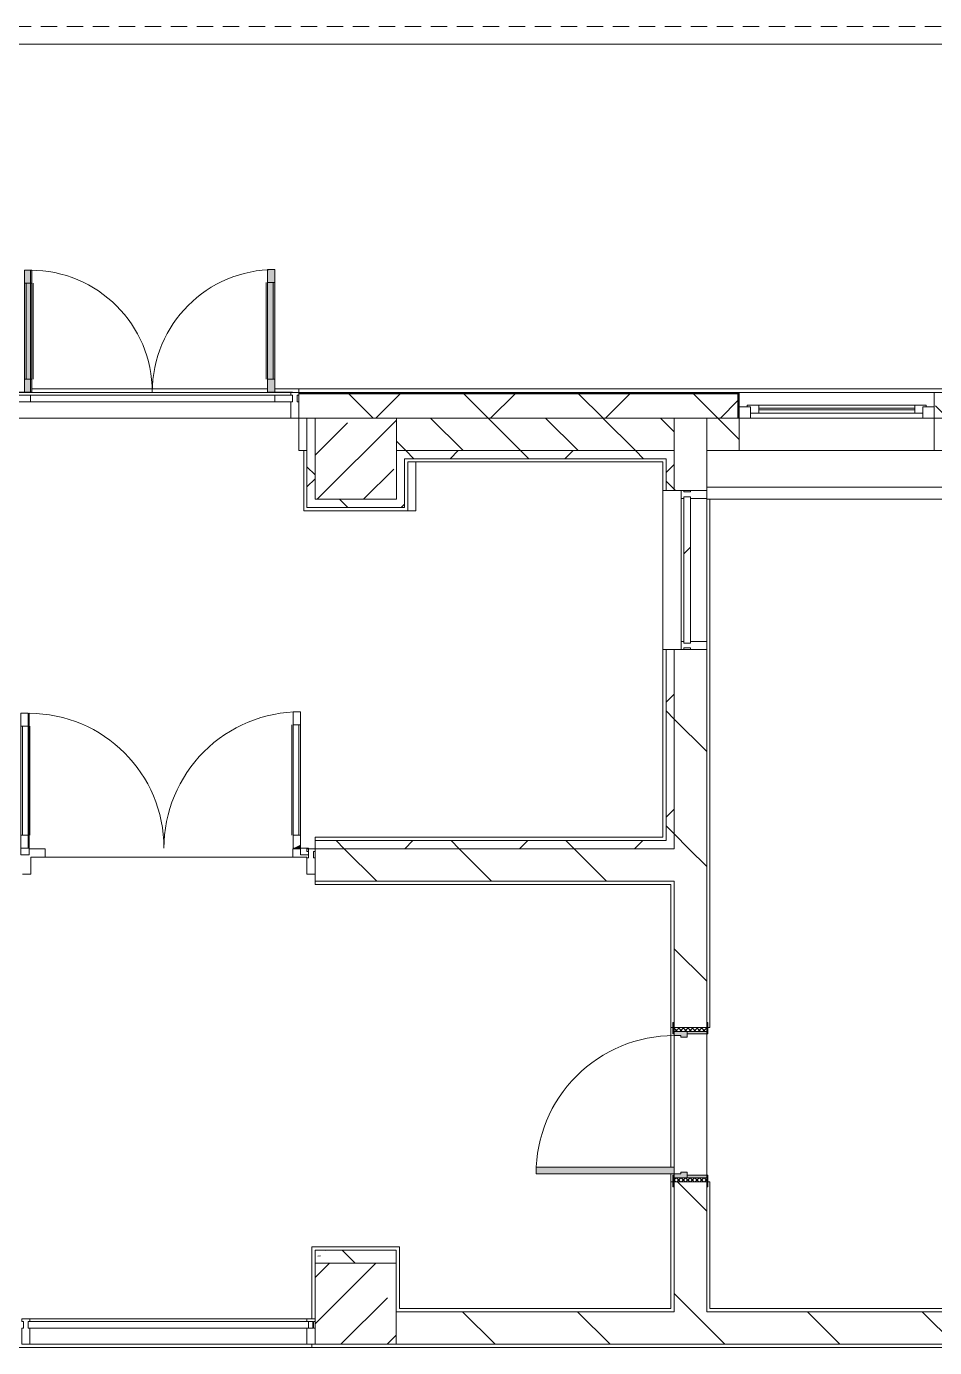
# Model space of a CAD drawing. Header units: millimetres. Extents: x -3724 to 231642, y -8553 to 29017.
# Drawn here: x 193528 to 199117, y 13380 to 21510 of the extents above; entities that cross this region are included whole.
import ezdxf

# ---------------------------------------------------------------- set-up
doc = ezdxf.new("R2010")
doc.units = ezdxf.units.MM
doc.linetypes.add('200_ШТРИХ__ш1_п0_6_', pattern=[160, 100, -60])
for name, color, linetype, lineweight, true_color in [('A-DETL-GENF-5', 7, 'Continuous', 5, 0xaaaaaa), ('A-DETL-GENF-6', 7, 'Continuous', 5, 0xe2e2e2), ('A-DOOR-2', 7, 'Continuous', 5, 0xaaaaaa), ('A-DOOR-3', 7, 'Continuous', 5, 0xe2e2e2), ('A-DOOR-FRAM-3', 7, 'Continuous', 5, 0xe2e2e2), ('A-DOOR-FRAM-4', 7, 'Continuous', 5, 0xaaaaaa), ('A-FLOR-1', 7, 'Continuous', 5, 0xaaaaaa), ('I-WALL-5', 7, 'Continuous', 5, 0x787878)]:
    doc.layers.add(name, color=color, linetype=linetype, lineweight=lineweight, true_color=true_color)
for name, color, linetype, lineweight in [('A-DETL-MBND-1', 7, '200_ШТРИХ__ш1_п0_6_', 9), ('A-GLAZ-2', 7, 'Continuous', 5), ('A-GLAZ-CURT-2', 7, 'Continuous', 5), ('A-GLAZ-CWMG-2', 7, 'Continuous', 5), ('A-WALL', 7, 'Continuous', 9), ('A-WALL-3', 7, 'Continuous', 5), ('I-WALL-3', 7, 'Continuous', 5), ('S-COLS-2', 7, 'Continuous', 5)]:
    doc.layers.add(name, color=color, linetype=linetype, lineweight=lineweight)
pattern_1 = [(135, (79704.3, 0), (-353.5534, -353.5534), [])]
pattern_2 = [(135, (79704.28, 0), (-176.7767, -176.7767), [])]
pattern_3 = [(45, (79704.3, 0), (-353.5534, 353.5534), []), (135, (79704.3, 0), (-353.5534, -353.5534), [])]

# ---------------------------------------------------------------- blocks, each defined once
blk = doc.blocks.new('110_Дверь_СКБ_1Ст_Внутренняя1 - Д-14_п_ 950x2100h_охрана-33310230-1_3_1_птичка')
at = {"layer": 'A-DOOR-2'}
h = blk.add_hatch(dxfattribs=at)
h.set_pattern_fill('FP_61', color=256, style=0, pattern_type=2)
h.set_pattern_definition([(135, (1826.41, 164.685), (-14.14214, -14.14214), []), (225, (1826.41, 164.685), (14.14214, -14.14214), [])])
h.paths.add_polyline_path([(462.5, -100), (487.5, -100), (487.5, 100), (462.5, 100), (462.5, -75.3)])
at = {"layer": 'A-DOOR-3'}
h = blk.add_hatch(color=256, dxfattribs=at)
h.paths.add_polyline_path([(-437.5, 20), (-402.5, 20), (-402.5, 60), (-412.5, 60), (-412.5, 100), (-437.5, 100)])
h.paths.add_polyline_path([(427.5, 44), (427.5, 20), (462.5, 20), (462.5, 100), (437.5, 100), (437.5, 60), (427.5, 60)])
at = {"layer": 'A-DOOR-FRAM-3'}
for points in [[(-412.5, 120), (-412.5, 100), (-372.5, 100), (-372.5, 950), (-412.5, 950)], [(-492.5, 100), (-422.5, 100), (-422.5, 108), (-492.5, 108)], [(447.5, 108), (447.5, 100), (517.5, 100), (517.5, 108), (451.5, 108)], [(-437.5, -100), (-422.5, -100), (-422.5, 20), (-437.5, 20)], [(447.5, -100), (462.5, -100), (462.5, 20), (447.5, 20)], [(-492.5, -100), (-492.5, -108), (-422.5, -108), (-422.5, -100), (-462.5, -100)], [(447.5, -100), (447.5, -108), (517.5, -108), (517.5, -100), (449.1, -100)]]:
    blk.add_hatch(color=256, dxfattribs=at).paths.add_polyline_path(points)
at = {"layer": 'A-DOOR-FRAM-4'}
h = blk.add_hatch(dxfattribs=at)
h.set_pattern_fill('FP_62', color=256, style=0, pattern_type=2)
h.set_pattern_definition([(45, (-296.384, 164.685), (-14.1421, 14.1421), []), (135, (-296.384, 164.685), (-14.1421, -14.1421), [])])
h.paths.add_polyline_path([(-462.5, -100), (-437.5, -100), (-437.5, 100), (-462.5, 100)])
at = {"layer": 'A-DOOR-2'}
for p, q in [((-412.5, 950), (-412.5, 100)), ((-372.5, 950), (-412.5, 950)), ((-372.5, 100), (-372.5, 950)), ((-412.5, 100), (-372.5, 100))]:
    blk.add_line(p, q, dxfattribs=at)
blk.add_arc((-412.5, 100), 850, 360, 90, dxfattribs=at)
at = {"layer": 'A-DOOR-FRAM-4'}
for p, q in [((-422.5, 108), (-492.5, 108)), ((-492.5, 108), (-492.5, 100)), ((-492.5, 100), (-422.5, 100)), ((-437.5, 100), (-462.5, 100)), ((-462.5, 100), (-462.5, -100)), ((-412.5, 100), (-437.5, 100)), ((-437.5, 100), (-437.5, 20)), ((-437.5, -100), (-437.5, 100)), ((-422.5, 100), (-437.5, 100)), ((-437.5, 100), (-437.5, 99)), ((-437.5, 99), (-422.5, 99)), ((-422.5, 100), (-422.5, 108)), ((-422.5, 99), (-422.5, 100)), ((-412.5, 60), (-412.5, 100)), ((437.5, 100), (437.5, 60)), ((462.5, 100), (437.5, 100)), ((517.5, 108), (447.5, 108)), ((447.5, 108), (447.5, 100)), ((462.5, 100), (447.5, 100)), ((447.5, 100), (447.5, 99)), ((447.5, 100), (517.5, 100)), ((447.5, 99), (462.5, 99)), ((462.5, 20), (462.5, 100)), ((487.5, 100), (462.5, 100)), ((462.5, 100), (462.5, -100)), ((462.5, 99), (462.5, 100)), ((487.5, -100), (487.5, 100)), ((517.5, 100), (517.5, 108)), ((-437.5, 20), (-402.5, 20)), ((-422.5, 20), (-437.5, 20)), ((-437.5, 20), (-437.5, -100)), ((-422.5, -100), (-422.5, 20)), ((-402.5, 60), (-412.5, 60)), ((-402.5, 20), (-402.5, 60)), ((437.5, 60), (427.5, 60)), ((427.5, 60), (427.5, 20)), ((427.5, 20), (462.5, 20)), ((462.5, 20), (447.5, 20)), ((447.5, 20), (447.5, -100)), ((462.5, -100), (462.5, 20)), ((-422.5, -100), (-492.5, -100)), ((-492.5, -100), (-492.5, -108)), ((-492.5, -108), (-422.5, -108)), ((-462.5, -100), (-437.5, -100)), ((-437.5, -100), (-422.5, -100)), ((-422.5, -108), (-422.5, -100)), ((447.5, -100), (462.5, -100)), ((517.5, -100), (447.5, -100)), ((447.5, -100), (447.5, -108)), ((447.5, -108), (517.5, -108)), ((462.5, -100), (487.5, -100)), ((517.5, -108), (517.5, -100))]:
    blk.add_line(p, q, dxfattribs=at)
blk = doc.blocks.new('Прямоугольный импост - Импост структурный с накладкой - 160мм-22852563-1_3_1_птичка')
at = {"layer": 'A-GLAZ-CWMG-2'}
for p, q in [((-50, 40), (-50, 140)), ((-50, 140), (0, 140)), ((0, 140), (0, 40)), ((-50, -17), (-50, 0)), ((-10, 40), (-10, 0)), ((0, 40), (-10, 40)), ((-10, 0), (0, 0)), ((0, 0), (0, -17)), ((0, -17), (-50, -17))]:
    blk.add_line(p, q, dxfattribs=at)
blk = doc.blocks.new('Дверь_Витражная_СКБ_2Ст - ВН-5-31911725-1_3_1_птичка')
at = {"layer": 'A-DETL-GENF-6'}
for points in [[(-788, 20), (-743, 20), (-743, 770), (-788, 770), (-788, 40)], [(752, 20), (752, 774), (707, 774), (707, 20)]]:
    blk.add_hatch(color=256, dxfattribs=at).paths.add_polyline_path(points)
at = {"layer": 'A-DETL-GENF-5'}
for p, q in [((-788, 770), (-743, 770)), ((-788, 770), (-788, 20)), ((-743, 770), (-788, 770)), ((-788, 770), (-788, 20)), ((-743, 770), (-743, 20)), ((-743, 20), (-743, 770)), ((752, 774), (707, 774)), ((707, 774), (707, 20)), ((752, 774), (707, 774)), ((707, 774), (707, 20)), ((752, 774), (752, 20)), ((752, 20), (752, 774)), ((-788, 690), (-743, 690)), ((-778, 690), (-778, 100)), ((-734, 690), (-734, 100)), ((698, 694), (698, 100)), ((752, 694), (707, 694)), ((742, 694), (742, 100)), ((-788, 100), (-743, 100)), ((752, 100), (707, 100)), ((-752, 20), (-860, 20)), ((-752, 20), (-860, 20)), ((-743, 20), (-788, 20)), ((-788, 20), (-743, 20)), ((707, 20), (752, 20)), ((707, 20), (752, 20)), ((752, 20), (860, 20)), ((860, 20), (752, 20))]:
    blk.add_line(p, q, dxfattribs=at)
at = {"layer": 'A-DOOR-2'}
for p, q in [((-752, 770), (-752, 20)), ((752, 774), (752, 20)), ((-752, 0), (-860, 0)), ((-860, 0), (-860, -40)), ((-752, -40), (-752, 0)), ((860, 0), (752, 0)), ((752, 0), (752, -40)), ((860, -40), (860, 0)), ((-860, -40), (-752, -40)), ((752, -40), (860, -40))]:
    blk.add_line(p, q, dxfattribs=at)
for centre, radius, start, end in [((-752, 20), 750, 360, 90), ((752, 20), 754, 90, 180)]:
    blk.add_arc(centre, radius, start, end, dxfattribs=at)
blk = doc.blocks.new('Прямоугольный импост - Импост структурный с накладкой - 160мм-24260934-1_3_1_птичка')
at = {"layer": 'A-GLAZ-CWMG-2'}
for p, q in [((115450.4, 19257), (113750.4, 19257)), ((115352.4, 19240), (113848.4, 19240)), ((115352.4, 19200), (113848.4, 19200)), ((115450.4, 19100), (113750.4, 19100))]:
    blk.add_line(p, q, dxfattribs=at)
blk = doc.blocks.new('Дверь_Витражная_остекление_ - ВВ-14 остекление-32472302-1_3_1_птичка')
at = {"layer": 'A-DETL-GENF-6'}
blk.add_hatch(color=256, dxfattribs=at).paths.add_polyline_path([(-792.9, -20), (-835, -20), (-835, -41.3), (-798.3, -22.7)])
at = {"layer": 'A-DETL-GENF-5'}
for p, q in [((-790, -20), (-835, -20)), ((-835, -860), (-835, -20)), ((-790, -20), (-835, -20)), ((-835, -20), (-835, -860)), ((-790, -860), (-790, -20)), ((-790, -860), (-790, -20)), ((840, -850), (840, -20)), ((840, -20), (840, -850)), ((885, -850), (885, -20)), ((885, -850), (885, -20)), ((-835, -100), (-790, -100)), ((-825, -780), (-825, -100)), ((-781, -780), (-781, -100)), ((831, -770), (831, -100)), ((885, -100), (840, -100)), ((875, -770), (875, -100)), ((-835, -780), (-790, -780)), ((885, -770), (840, -770)), ((-835, -860), (-790, -860)), ((-835, -860), (-790, -860)), ((885, -850), (840, -850)), ((840, -850), (885, -850))]:
    blk.add_line(p, q, dxfattribs=at)
at = {"layer": 'A-DOOR-2'}
for p, q in [((-885, 20), (-835, 20)), ((-885, -20), (-885, 20)), ((-835, 20), (-835, -20)), ((835, 20), (885, 20)), ((835, -20), (835, 20)), ((885, 20), (885, -20)), ((-835, -20), (-885, -20)), ((-835, -860), (-835, -20)), ((835, -850), (835, -20)), ((885, -20), (835, -20))]:
    blk.add_line(p, q, dxfattribs=at)
for centre, radius, start, end in [((-835, -20), 840, 270, 0), ((835, -20), 830, 180, 270)]:
    blk.add_arc(centre, radius, start, end, dxfattribs=at)
blk = doc.blocks.new('Прямоугольный импост - Импост структурный с накладкой - 160мм Темный-V210-1_3_1_птичка')
at = {"layer": 'A-GLAZ-CWMG-2'}
for p, q in [((-25, 0), (-25, 17)), ((-25, 17), (25, 17)), ((-15, 0), (-25, 0)), ((-15, -40), (-15, 0)), ((25, 0), (15, 0)), ((15, 0), (15, -40)), ((25, 17), (25, 0)), ((-25, -140), (-25, -40)), ((-25, -40), (-15, -40)), ((15, -40), (25, -40)), ((25, -40), (25, -140)), ((25, -140), (-25, -140))]:
    blk.add_line(p, q, dxfattribs=at)
blk = doc.blocks.new('Системная панель - Стекло - 40мм-24262626-1_3_1_птичка')
at = {"layer": 'A-GLAZ-CURT-2'}
h = blk.add_hatch(dxfattribs=at)
h.set_pattern_fill('FP_172', color=256, style=0, pattern_type=2)
h.set_pattern_definition([(135, (17665, -118370), (-1414.214, -1414.214), [1000, -3000]), (135, (18165, -119370), (-1414.214, -1414.214), [3000, -1000]), (135, (18665, -117370), (-1414.214, -1414.214), [1000, -3000])])
h.paths.add_polyline_path([(450, 0), (450, 40), (-450, 40), (-450, 0), (-275, 0)])
for p, q in [((450, 40), (-450, 40)), ((-450, 40), (-450, 0)), ((-450, 0), (450, 0)), ((450, 0), (450, 40))]:
    blk.add_line(p, q, dxfattribs=at)
blk = doc.blocks.new('Прямоугольный импост - Импост структурный с накладкой - 160мм-20958586-1_3_1_птичка')
at = {"layer": 'A-GLAZ-CWMG-2'}
for p, q in [((117853, 17725), (117853, 18605)), ((118010, 17725), (118010, 18605))]:
    blk.add_line(p, q, dxfattribs=at)
blk = doc.blocks.new('Прямоугольный импост - Импост структурный с накладкой - 160мм-24262627-1_3_1_птичка')
at = {"layer": 'A-GLAZ-CWMG-2'}
for p, q in [((-50, 0), (-50, 17)), ((-50, 17), (0, 17)), ((-40, 0), (-50, 0)), ((-40, -40), (-40, 0)), ((0, 0), (-10, 0)), ((-10, 0), (-10, -40)), ((0, 17), (0, 0)), ((-50, -140), (-50, -40)), ((-50, -40), (-40, -40)), ((-10, -40), (0, -40)), ((0, -40), (0, -140)), ((0, -140), (-50, -140))]:
    blk.add_line(p, q, dxfattribs=at)
blk = doc.blocks.new('Прямоугольный импост - Импост структурный с накладкой - 160мм-24262628-1_3_1_птичка')
at = {"layer": 'A-GLAZ-CWMG-2'}
for p, q in [((0, 17), (-50, 17)), ((-50, 17), (-50, 0)), ((-50, 0), (-40, 0)), ((-40, 0), (-40, -40)), ((-10, -40), (-10, 0)), ((-10, 0), (0, 0)), ((0, 0), (0, 17)), ((-40, -40), (-50, -40)), ((-50, -40), (-50, -140)), ((0, -40), (-10, -40)), ((0, -140), (0, -40)), ((-50, -140), (0, -140))]:
    blk.add_line(p, q, dxfattribs=at)
blk = doc.blocks.new('120_Окно_СКБ_1Ст - 120_Окно_СКБ_1Ст_1200х2500_h_ с форточкой-22889524-1_3_1_птичка')
at = {"layer": 'A-GLAZ-2'}
for p, q in [((-600, 5), (-600, 75)), ((-600, 75), (-530, 75)), ((600, 75), (-600, 75)), ((-530, 5), (-600, 5)), ((-600, 5), (-550, 5)), ((-530, 5), (-550, 5)), ((-550, 5), (-550, -5)), ((-530, 75), (-530, 5)), ((530, 45), (-530, 45)), ((-530, 45), (-530, 5)), ((-480, -5), (-480, 45)), ((-480, 25), (480, 25)), ((480, 15), (-480, 15)), ((480, -5), (480, 45)), ((530, 5), (530, 75)), ((530, 75), (600, 75)), ((530, 5), (530, 45)), ((600, 5), (530, 5)), ((550, 5), (530, 5)), ((550, 5), (600, 5)), ((550, -5), (550, 5)), ((600, 75), (600, 5)), ((-550, -5), (550, -5)), ((550, -5), (-550, -5))]:
    blk.add_line(p, q, dxfattribs=at)
blk = doc.blocks.new('Системная панель - Стекло - 40мм-32354598-1_3_1_птичка')
at = {"layer": 'A-GLAZ-CURT-2'}
for p, q in [((875, 40), (-875, 40)), ((-875, 40), (-875, 0)), ((-875, 0), (875, 0)), ((875, 0), (875, 40))]:
    blk.add_line(p, q, dxfattribs=at)
blk = doc.blocks.new('Прямоугольный импост - Импост структурный с накладкой - 160мм Темный-32355000-1_3_1_птичка')
at = {"layer": 'A-GLAZ-CWMG-2'}
for p, q in [((113845.4, 13557), (115550, 13557)), ((113845.4, 13400), (115550, 13400))]:
    blk.add_line(p, q, dxfattribs=at)
blk = doc.blocks.new('Прямоугольный импост - Импост структурный с накладкой - 160мм Темный-V208-1_3_1_птичка')
at = {"layer": 'A-GLAZ-CWMG-2'}
for p, q in [((-25, 0), (-25, 17)), ((-25, 17), (25, 17)), ((-15, 0), (-25, 0)), ((-15, -40), (-15, 0)), ((25, 0), (15, 0)), ((15, 0), (15, -40)), ((25, 17), (25, 0)), ((-25, -140), (-25, -40)), ((-25, -40), (-15, -40)), ((15, -40), (25, -40)), ((25, -40), (25, -140)), ((25, -140), (-25, -140))]:
    blk.add_line(p, q, dxfattribs=at)
blk = doc.blocks.new('BSC_Колонна _Прямоугольная - 500х500-V235-1_3_1_птичка')
at = {"layer": 'S-COLS-2'}
h = blk.add_hatch(dxfattribs=at)
h.set_pattern_fill('FP_193', color=256, style=0, pattern_type=2)
h.set_pattern_definition([(45, (-115850.45, -18850), (-285.1231, 285.1231), []), (45, (-115565.32, -18850), (-285.1231, 285.1231), [504.031, -100.806, 16.764, -84.042])])
h.paths.add_polyline_path([(250, -250), (250, 250), (-250, 250), (-250, -250), (147.7, -250)])
for p, q in [((250, 250), (-250, 250)), ((-250, 250), (-250, -250)), ((250, -250), (250, 250)), ((-250, -250), (250, -250))]:
    blk.add_line(p, q, dxfattribs=at)
blk = doc.blocks.new('Прямоугольный импост - Импост структурный с накладкой - 160мм Темный-31239248-1_3_1_птичка')
at = {"layer": 'A-GLAZ-CWMG-2'}
for p, q in [((0, 17), (-50, 17)), ((-50, 17), (-50, 0)), ((-50, 0), (-40, 0)), ((-40, 0), (-40, -40)), ((-10, -40), (-10, 0)), ((-10, 0), (0, 0)), ((0, 0), (0, 17)), ((-40, -40), (-50, -40)), ((-50, -40), (-50, -140)), ((0, -40), (-10, -40)), ((0, -140), (0, -40)), ((-50, -140), (0, -140))]:
    blk.add_line(p, q, dxfattribs=at)
blk = doc.blocks.new('Прямоугольный импост - Импост структурный с накладкой - 160мм Темный-V266-1_3_1_птичка')
at = {"layer": 'A-GLAZ-CWMG-2'}
for p, q in [((0, 17), (-50, 17)), ((-50, 17), (-50, 0)), ((-50, 0), (-40, 0)), ((-40, 0), (-40, -40)), ((-10, -40), (-10, 0)), ((-10, 0), (0, 0)), ((0, 0), (0, 17)), ((-40, -40), (-50, -40)), ((-50, -40), (-50, -140)), ((0, -40), (-10, -40)), ((0, -140), (0, -40)), ((-50, -140), (0, -140))]:
    blk.add_line(p, q, dxfattribs=at)
blk = doc.blocks.new('Зашивка приборов отопления2 - Зашивка приборов отопления-33269377-1_3_1_птичка')
at = {"layer": 'A-WALL-3'}
for p, q in [((119410, 18900), (118210, 18900)), ((120680.1, 18675), (120680.1, 18900)), ((118010, 18675), (120680.1, 18675)), ((120680.1, 18675), (118010, 18675)), ((120680.1, 18600), (120680.1, 18675)), ((118010, 18600), (120680.1, 18600))]:
    blk.add_line(p, q, dxfattribs=at)

msp = doc.modelspace()

# ---------------------------------------------------------------- hatches: boundary and pattern name
at = {"layer": 'A-WALL-3'}
h = msp.add_hatch(dxfattribs=at)
h.set_pattern_fill('FP_137', color=256, style=0, pattern_type=2)
h.set_pattern_definition(pattern_3)
h.paths.add_polyline_path([(192613.1, 19100), (192594.7, 19125), (192604.7, 19100)])
h.paths.add_polyline_path([(192524.7, 19100), (192504.7, 19218.2), (192510.1, 19100)])
h.paths.add_polyline_path([(195804.7, 19100), (197906.3, 19100), (197906.3, 19250), (195204.7, 19250), (195204.7, 19100), (195804.3, 19100)])
h.paths.add_polyline_path([(200556.3, 19100), (200564.3, 19100), (200561.3, 19250), (199122.3, 19250), (199122.3, 19100), (200422, 19100)])
h.paths.add_polyline_path([(192560.6, 19158.9), (192561.8, 19170.9), (192554.7, 19180.7), (192554.7, 19250), (192504.6, 19250), (192510.1, 19228.8), (192556, 19165.3)])
h = msp.add_hatch(dxfattribs=at)
h.set_pattern_fill('FP_119', color=256, style=0, pattern_type=2)
h.set_pattern_definition(pattern_2)
h.paths.add_polyline_path([(190814.3, 18900), (192454.7, 18900), (192454.7, 19100), (190754.3, 19100), (190754.3, 18900), (190804.3, 18900)])
h.paths.add_polyline_path([(197448.5, 18900), (197514.3, 18900), (197514.3, 19100), (195804.7, 19100), (195804.7, 18900), (197444.3, 18900)])
h.paths.add_polyline_path([(192554.7, 18900), (192554.7, 19100), (192504.7, 19100), (192504.7, 18900), (192524.7, 18900)])
h.paths.add_polyline_path([(195254.7, 18900), (195254.7, 19100), (195204.7, 19097), (195208.6, 18900), (195237.4, 18900)])
h = msp.add_hatch(dxfattribs=at)
h.set_pattern_fill('FP_119', color=256, style=0, pattern_type=2)
h.set_pattern_definition(pattern_2)
h.paths.add_polyline_path([(200422, 18900), (200634.3, 18900), (200634.3, 19100), (199114.3, 19100), (199114.3, 18900), (200384.4, 18900)])
h.paths.add_polyline_path([(197914.3, 18900), (197909.3, 19100), (197714.3, 19100), (197714.3, 18900), (197800, 18900)])
at = {"layer": 'I-WALL-3'}
h = msp.add_hatch(dxfattribs=at)
h.set_pattern_fill('FP_137', color=256, style=0, pattern_type=2)
h.set_pattern_definition(pattern_3)
h.paths.add_polyline_path([(195254.7, 18550), (195304.7, 18550), (195304.3, 19100), (195254.7, 19100), (195254.7, 18556.1)])
h = msp.add_hatch(dxfattribs=at)
h.set_pattern_fill('FP_136', color=256, style=0, pattern_type=2)
h.set_pattern_definition(pattern_1)
h.paths.add_polyline_path([(197514.3, 16450), (197714.3, 16450), (197714.3, 17675), (197514.3, 17675), (197514.3, 16500)])
h.paths.add_polyline_path([(197514.3, 18655), (197714.3, 18655), (197714.3, 19100), (197514.3, 19100), (197514.3, 18675)])
h = msp.add_hatch(dxfattribs=at)
h.set_pattern_fill('FP_137', color=256, style=0, pattern_type=2)
h.set_pattern_definition(pattern_3)
h.paths.add_polyline_path([(197432.1, 18850), (197464.3, 18850.3), (197464.3, 18900), (195804.7, 18900), (195804.7, 18850), (197275.6, 18850)])
h = msp.add_hatch(dxfattribs=at)
h.set_pattern_fill('FP_137', color=256, style=0, pattern_type=2)
h.set_pattern_definition(pattern_3)
h.paths.add_polyline_path([(197510.8, 16500), (197514.3, 16500), (197514.3, 17675), (197464.3, 17675), (197464.3, 16500), (197494.3, 16500)])
h.paths.add_polyline_path([(197464.3, 18655), (197514.3, 18655), (197514.3, 18900), (197464.3, 18900), (197464.3, 18830)])
h = msp.add_hatch(dxfattribs=at)
h.set_pattern_fill('FP_137', color=256, style=0, pattern_type=2)
h.set_pattern_definition(pattern_3)
h.paths.add_polyline_path([(195702.4, 18550), (195854.7, 18550), (195854.7, 18600), (195304.7, 18600), (195304.7, 18550), (195357.6, 18550)])
h = msp.add_hatch(dxfattribs=at)
h.set_pattern_fill('FP_137', color=256, style=0, pattern_type=2)
h.set_pattern_definition(pattern_3)
h.paths.add_polyline_path([(197444.3, 16450), (197514.3, 16450), (197510.8, 16500), (195304.7, 16500), (195307.2, 16450), (196642.8, 16450)])
h = msp.add_hatch(dxfattribs=at)
h.set_pattern_fill('FP_136', color=256, style=0, pattern_type=2)
h.set_pattern_definition(pattern_1)
h.paths.add_polyline_path([(196577.1, 16250), (197714.3, 16250), (197714.3, 16450), (195304.7, 16450), (195304.9, 16250), (196226.8, 16250)])
h = msp.add_hatch(dxfattribs=at)
h.set_pattern_fill('FP_136', color=256, style=0, pattern_type=2)
h.set_pattern_definition(pattern_1)
h.paths.add_polyline_path([(197514.3, 13600), (197714.3, 13600), (197714.3, 14400), (197514.3, 14400), (197514.3, 13615.4)])
h.paths.add_polyline_path([(197514.3, 15350), (197714.3, 15350), (197714.3, 16250), (197514.3, 16250), (197514.3, 15380)])
h = msp.add_hatch(dxfattribs=at)
h.set_pattern_fill('FP_136', color=256, style=0, pattern_type=2)
h.set_pattern_definition(pattern_1)
h.paths.add_polyline_path([(200634.3, 13400), (200634.3, 13600), (195804.3, 13600), (195804.3, 13400), (200422, 13400)])
at = {"layer": 'I-WALL-5'}
h = msp.add_hatch(dxfattribs=at)
h.set_pattern_fill('FP_144', color=256, style=0, pattern_type=2)
h.set_pattern_definition([(135, (79704.3, 0), (-377.1708, -377.1708), [533.4, -88.9, 17.78, -88.9]), (135, (79704.3, 376.94), (-377.1708, -377.1708), []), (50, (79704.3, 0), (637.6445, -55.7866), [66.675, -733.425]), (355, (79704.3, 0), (-123.3494, 668.6992), [53.34, -586.74]), (100.451, (79757.4, -4.65), (514.299, 612.908), [56.665, -623.315]), (46.184, (79704.3, 177.8), (948.7764, -147.1497), [100.012, -1100.137]), (96.636, (79783.3, 165.5), (830.909, 865.997), [84.998, -934.973]), (351.184, (79704.3, 177.8), (830.918, 865.988), [80.01, -880.11]), (21, (79793.2, 133.35), (530.6506, -357.9283), [66.675, -733.425]), (326, (79793.2, 133.35), (216.308, 644.6585), [53.34, -586.74]), (71.451, (79837.4, 103.5), (746.9596, 286.7243), [56.665, -623.315]), (37.5, (79704.28, 0), (10.81053, 295.9426), [16.764, -562.864, 16.764, -578.866, -588.962]), (37.5, (79704.28, 0), (10.81053, 295.9426), [-1175.258, 16.764, -572.198]), (7.5, (79704.28, 0), (233.86916, 350.63175), [16.764, -322.834, 16.764, -549.529, -224.472]), (7.5, (79704.28, 0), (233.86916, 350.63175), [-905.891, 16.764, -207.708]), (327.5, (79506.03, 0), (474.5678, -20.0513), [16.764, -205.486, 16.764, -676.656, -920.115]), (327.5, (79506.03, 0), (474.5678, -20.0513), [-915.67, 16.764, -903.351]), (317.5, (79417.13, 0), (518.4522, 88.9934), [16.764, -272.161, 16.764, -443.738, -653.415]), (317.5, (79417.13, 0), (518.4522, 88.9934), [-749.427, 16.764, -636.651])])
h.paths.add_polyline_path([(195359.7, 13900), (195804.3, 13900), (195804.3, 13980), (195304.7, 13980), (195304.7, 13900)])
at = {"layer": 'S-COLS-2'}
h = msp.add_hatch(dxfattribs=at)
h.set_pattern_fill('FP_118', color=256, style=0, pattern_type=2)
h.set_pattern_definition([(45, (79704.28, 0), (-285.1231, 285.1231), []), (45, (79989.4, 0), (-285.1231, 285.1231), [504.031, -100.806, 16.764, -84.042])])
h.paths.add_polyline_path([(195804.3, 13400), (195804.3, 13900), (195304.3, 13900), (195304.3, 13400)])

# ---------------------------------------------------------------- linework, layer by layer
at = {"layer": 'A-DETL-MBND-1'}
for p, q in [((190896.9, 21510), (199674.3, 21510)), ((199674.3, 21400), (190976.4, 21400))]:
    msp.add_line(p, q, dxfattribs=at)
at = {"layer": 'A-FLOR-1'}
for p, q in [((199674.3, 21400), (190976.4, 21400)), ((195924.7, 18830), (195924.7, 18530)), ((197734.3, 15350), (197734.3, 18600)), ((195924.7, 18530), (195874.7, 18530)), ((193544.7, 16450), (193642.7, 16450)), ((193642.7, 16450), (193642.7, 16398)), ((195166.7, 16398), (195166.7, 16450)), ((195166.7, 16450), (195214.7, 16450)), ((195254.7, 16398), (193554.7, 16398)), ((193554.7, 16398), (193554.7, 16293)), ((193554.7, 16293), (193504.7, 16293)), ((195304.7, 16230), (195304.7, 16250)), ((197494.3, 16230), (195304.7, 16230)), ((197494.3, 14490), (197494.3, 16230)), ((197494.3, 15350), (197506.3, 15350)), ((197722.3, 15350), (197734.3, 15350)), ((197494.3, 13620), (197494.3, 14450)), ((197506.3, 14400), (197494.3, 14400)), ((197734.3, 14400), (197722.3, 14400)), ((197734.3, 13620), (197734.3, 14400)), ((195284.3, 13557), (195284.3, 14000)), ((195284.3, 14000), (195824.3, 14000)), ((195824.3, 14000), (195824.3, 13620)), ((195824.3, 13620), (197494.3, 13620)), ((200614.3, 13620), (197734.3, 13620)), ((193378.5, 13380), (200064.3, 13380)), ((195284.3, 13380), (195284.3, 13400))]:
    msp.add_line(p, q, dxfattribs=at)
at = {"layer": 'A-WALL'}
for p, q in [((197909.3, 19253), (195204.7, 19253)), ((197906.3, 19250), (195204.7, 19250)), ((197906.3, 19100), (197906.3, 19250)), ((197909.3, 19100), (197909.3, 19253)), ((195254.7, 19100), (195204.7, 19100)), ((195254.7, 19100), (195254.7, 18550)), ((197514.3, 19100), (195804.7, 19100)), ((197514.3, 18655), (197514.3, 19100)), ((197714.3, 19100), (197914.3, 19100)), ((197714.3, 19100), (197714.3, 18900)), ((200634.3, 19100), (199114.3, 19100)), ((195234.7, 18900), (195254.7, 18900)), ((195854.7, 18850), (197464.3, 18850)), ((195854.7, 18850), (195854.7, 18550)), ((197464.3, 18850), (197464.3, 18655)), ((195854.7, 18550), (195254.7, 18550)), ((197464.3, 17675), (197464.3, 16500)), ((197514.3, 16500), (197514.3, 17675)), ((197464.3, 16500), (195304.7, 16500))]:
    msp.add_line(p, q, dxfattribs=at)
at = {"layer": 'A-WALL-3'}
for p, q in [((193561.7, 19280), (195011.7, 19280)), ((195056.7, 19280), (204376.3, 19280)), ((195204.7, 19280), (195204.7, 18900)), ((200714.3, 19258), (195204.7, 19258)), ((197914.3, 18900), (197914.3, 19258)), ((199114.3, 19258), (199114.3, 18900)), ((195254.7, 19100), (195304.7, 19100)), ((195204.7, 18900), (195234.7, 18900)), ((195804.7, 18900), (197514.3, 18900)), ((197714.3, 18900), (200634.3, 18900))]:
    msp.add_line(p, q, dxfattribs=at)
at = {"layer": 'I-WALL-3'}
for p, q in [((197714.3, 19100), (197514.3, 19100)), ((195234.7, 18900), (195234.7, 18530)), ((197714.3, 18655), (197714.3, 18900)), ((195874.7, 18830), (197444.3, 18830)), ((195874.7, 18530), (195874.7, 18830)), ((197444.3, 18830), (197444.3, 16520)), ((197444.3, 18655), (197714.3, 18655)), ((195234.7, 18530), (195874.7, 18530)), ((197714.3, 17675), (197444.3, 17675)), ((197714.3, 15380), (197714.3, 17675)), ((195304.7, 16520), (195304.7, 16250)), ((197444.3, 16520), (195304.7, 16520)), ((197514.3, 16450), (195304.7, 16450)), ((197514.3, 16500), (197514.3, 16500)), ((197514.3, 16450), (197514.3, 16500)), ((195304.7, 16250), (197514.3, 16250)), ((197514.3, 16250), (197514.3, 15380)), ((197514.3, 14490), (197514.3, 15300)), ((197714.3, 15310), (197714.3, 14440)), ((197514.3, 14370), (197514.3, 13600)), ((197714.3, 13600), (197714.3, 14370)), ((195804.3, 13980), (195304.7, 13980)), ((195304.7, 13980), (195304.7, 13900)), ((195804.3, 13900), (195804.3, 13980)), ((195304.7, 13900), (195804.3, 13900)), ((197514.3, 13600), (195804.3, 13600)), ((195804.3, 13600), (195804.3, 13400)), ((200634.3, 13600), (197714.3, 13600)), ((195804.3, 13400), (200084.3, 13400))]:
    msp.add_line(p, q, dxfattribs=at)
at = {"layer": 'S-COLS-2'}
for p, q in [((195804.3, 13900), (195304.3, 13900)), ((195304.3, 13900), (195304.3, 13400)), ((195804.3, 13600), (195804.3, 13900)), ((195804.3, 13400), (195804.3, 13600)), ((195304.3, 13400), (195804.3, 13400))]:
    msp.add_line(p, q, dxfattribs=at)

# ---------------------------------------------------------------- block references
at = {"layer": 'A-DOOR-2'}
msp.add_blockref('Дверь_Витражная_СКБ_2Ст - ВН-5-31911725-1_3_1_птичка', (194304.7, 19240), dxfattribs=at)
for name, p, rotation in [('Дверь_Витражная_остекление_ - ВВ-14 остекление-32472302-1_3_1_птичка', (194379.7, 16433), 180), ('110_Дверь_СКБ_1Ст_Внутренняя1 - Д-14_п_ 950x2100h_охрана-33310230-1_3_1_птичка', (197614.3, 14862.5), 90)]:
    msp.add_blockref(name, p, dxfattribs=dict(at, rotation=rotation))
at = {"layer": 'A-GLAZ-2', "rotation": 180}
msp.add_blockref('120_Окно_СКБ_1Ст - 120_Окно_СКБ_1Ст_1200х2500_h_ с форточкой-22889524-1_3_1_птичка', (198514.3, 19175), dxfattribs=at)
at = {"layer": 'A-GLAZ-CURT-2'}
for name, p, rotation in [('Системная панель - Стекло - 40мм-24262626-1_3_1_птичка', (197574.3, 18165), 269.9999999999995), ('Системная панель - Стекло - 40мм-32354598-1_3_1_птичка', (194414.7, 13540), 180)]:
    msp.add_blockref(name, p, dxfattribs=dict(at, rotation=rotation))
at = {"layer": 'A-GLAZ-CWMG-2'}
for name, p in [('Прямоугольный импост - Импост структурный с накладкой - 160мм-24260934-1_3_1_птичка', (79704.3, 0)), ('Прямоугольный импост - Импост структурный с накладкой - 160мм-20958586-1_3_1_птичка', (79704.3, 0)), ('Прямоугольный импост - Импост структурный с накладкой - 160мм Темный-31239248-1_3_1_птичка', (195304.7, 16433)), ('Прямоугольный импост - Импост структурный с накладкой - 160мм Темный-32355000-1_3_1_птичка', (79704.3, 0)), ('Прямоугольный импост - Импост структурный с накладкой - 160мм Темный-V266-1_3_1_птичка', (195304.3, 13540))]:
    msp.add_blockref(name, p, dxfattribs=at)
at = {"layer": 'A-GLAZ-CWMG-2', "extrusion": (0, 0, -1)}
for name, p, rotation in [('Прямоугольный импост - Импост структурный с накладкой - 160мм-22852563-1_3_1_птичка', (-195204.7, 19240), 180), ('Прямоугольный импост - Импост структурный с накладкой - 160мм-24262627-1_3_1_птичка', (-197574.3, 17675), 270.0000000000005)]:
    msp.add_blockref(name, p, dxfattribs=dict(at, rotation=rotation))
at = {"layer": 'A-GLAZ-CWMG-2', "rotation": 89.99999999999955}
msp.add_blockref('Прямоугольный импост - Импост структурный с накладкой - 160мм-24262628-1_3_1_птичка', (197574.3, 18655), dxfattribs=at)
at = {"layer": 'A-GLAZ-CWMG-2', "extrusion": (0, 0, -1)}
for name, p in [('Прямоугольный импост - Импост структурный с накладкой - 160мм Темный-V210-1_3_1_птичка', (-195279.7, 16433)), ('Прямоугольный импост - Импост структурный с накладкой - 160мм Темный-V208-1_3_1_птичка', (-193524.7, 13540))]:
    msp.add_blockref(name, p, dxfattribs=at)
at = {"layer": 'A-WALL-3'}
msp.add_blockref('Зашивка приборов отопления2 - Зашивка приборов отопления-33269377-1_3_1_птичка', (79704.3, 0), dxfattribs=at)
at = {"layer": 'S-COLS-2'}
msp.add_blockref('BSC_Колонна _Прямоугольная - 500х500-V235-1_3_1_птичка', (195554.7, 18850), dxfattribs=at)

doc.saveas('drawing.dxf')
